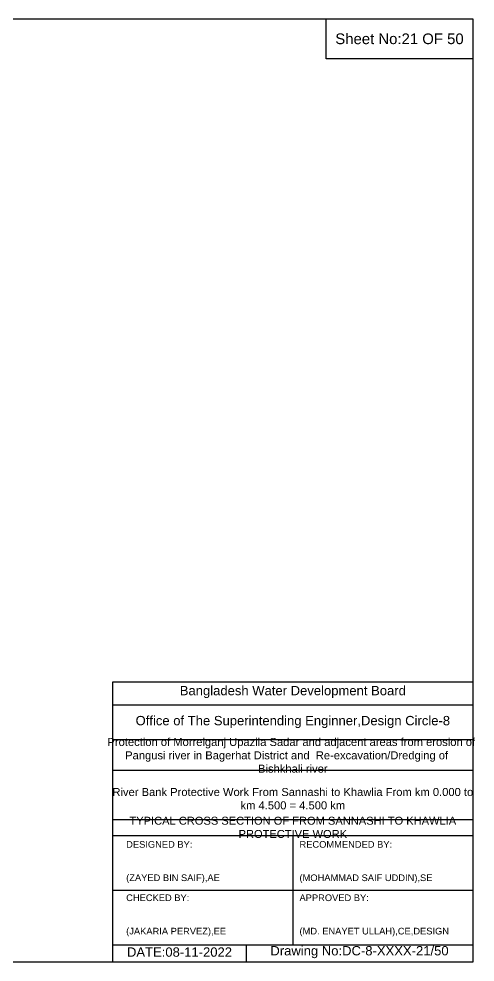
# Model space of a CAD drawing. Header units: inches. Extents: x 89000 to 1304432, y -10828 to 220529.
# Drawn here: x 453055 to 456477, y 172130 to 179201 of the extents above; entities that cross this region are included whole.
import ezdxf

# ---------------------------------------------------------------- set-up
doc = ezdxf.new("R2010")
doc.units = ezdxf.units.IN
doc.header["$LTSCALE"] = 7
doc.header["$MEASUREMENT"] = 0
doc.styles.get("Standard").update_dxf_attribs({"font": 'arial.ttf'})

msp = doc.modelspace()

# ---------------------------------------------------------------- linework, layer by layer
for points in [[(446459.68143, 179200.63194), (456459.68143, 179200.63194), (456459.68143, 172129.63194), (446459.68143, 172129.63194)], [(455359.68143, 179200.63194), (456459.68143, 179200.63194), (456459.68143, 178900.63194), (455359.68143, 178900.63194)]]:
    msp.add_lwpolyline(points, close=True)
for points in [[(453759.68143, 172129.63194), (453759.68143, 174229.63194), (456459.68143, 174229.63194)], [(453759.68143, 174059.63194), (456459.68143, 174059.63194)], [(453759.68143, 173799.63194), (456459.68143, 173799.63194)], [(453759.68143, 173569.63194), (456459.68143, 173569.63194)], [(453759.68143, 173199.63194), (456459.68143, 173199.63194)], [(453759.68143, 173079.63194), (456459.68143, 173079.63194)], [(455109.68143, 173079.63194), (455109.68143, 172259.63194)], [(453759.68143, 172669.63194), (456459.68143, 172669.63194)], [(453759.68143, 172259.63194), (456459.68143, 172259.63194)], [(454759.68143, 172259.63194), (454759.68143, 172129.63194)]]:
    msp.add_lwpolyline(points)

# ---------------------------------------------------------------- texts
at = {"attachment_point": 5}
for s, insert, char_height in [('Sheet No:21 OF 50', (455909.68143, 179050.63194), 80), ('Bangladesh Water Development Board', (455109.68143, 174154.63194), 70), ('Office of The Superintending Enginner,Design Circle-8', (455109.68143, 173929.63194), 70)]:
    msp.add_mtext(s, dxfattribs=dict(at, insert=insert, char_height=char_height))
for s, insert, char_height, width, attachment_point in [('Protection of Morrelganj Upazila Sadar and adjacent areas from erosion of  Pangusi river in Bagerhat District and  Re-excavation/Dredging of     Bishkhali river', (455109.68143, 173679.63194), 60, 2800, 5), ('River Bank Protective Work From Sannashi to Khawlia From km 0.000 to km 4.500 = 4.500 km', (455109.68143, 173354.63194), 60, 2700, 5), ('TYPICAL CROSS SECTION OF FROM SANNASHI TO KHAWLIA PROTECTIVE WORK', (455109.68143, 173139.63194), 59.5765532, 2800, 5), ('DESIGNED BY:^J^J^J(ZAYED BIN SAIF),AE', (453859.68143, 172879.63194), 50, 1400, 4), ('RECOMMENDED BY:^J^J^J(MOHAMMAD SAIF UDDIN),SE', (455159.68143, 172879.63194), 50, 1400, 4), ('CHECKED BY:^J^J^J(JAKARIA PERVEZ),EE', (453859.68143, 172479.63194), 50, 1400, 4), ('APPROVED BY:^J^J^J(MD. ENAYET ULLAH),CE,DESIGN', (455159.68143, 172479.63194), 50, 1400, 4), ('Drawing No:DC-8-XXXX-21/50', (455609.68143, 172204.63194), 70, 2200, 5), ('DATE:08-11-2022', (454259.68143, 172204.63194), 70, 1400, 5)]:
    msp.add_mtext(s, dxfattribs=dict(insert=insert, char_height=char_height, width=width, attachment_point=attachment_point))

doc.saveas('drawing.dxf')
